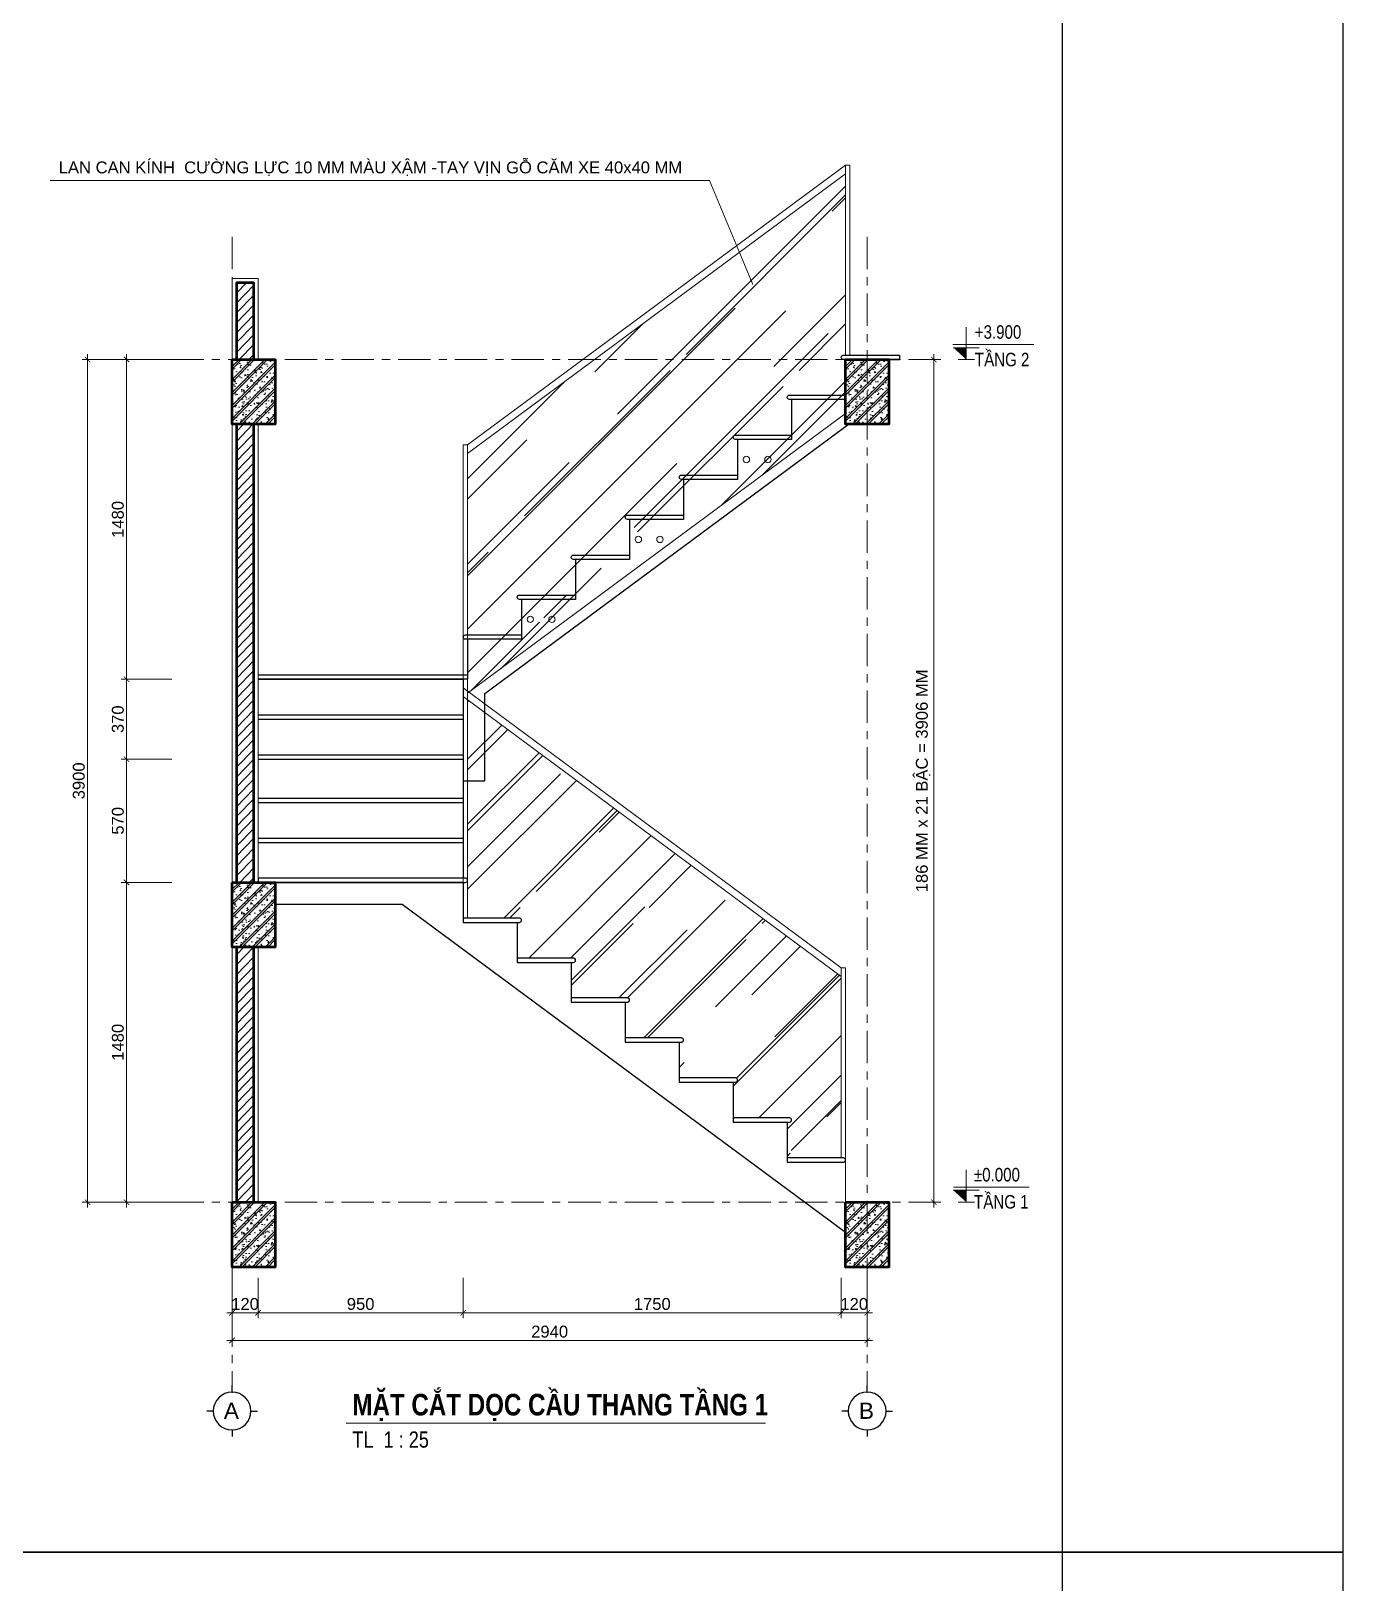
# Model space of a CAD drawing. Header units: millimetres. Extents: x 0 to 84000, y -29700 to 363007.
# Drawn here: x 59707 to 84000, y 147928 to 176658 of the extents above; entities that cross this region are included whole.
import ezdxf

# ---------------------------------------------------------------- set-up
doc = ezdxf.new("R2010")
doc.units = ezdxf.units.MM
doc.linetypes.add('Grid Line', pattern=[10.5, 6, -1.5, 1.5, -1.5])
for name, color, linetype, lineweight in [('- Blur line', 8, 'Continuous', 13), ('- Border', 7, 'Continuous', 25), ('- Color 251', 251, 'Continuous', 13), ('- Column', 1, 'Continuous', 50), ('- Dims', 8, 'Continuous', 13), ('- Hatch', 251, 'Continuous', 13), ('- Note', 9, 'Continuous', 13), ('- Text thin', 3, 'Continuous', 25), ('- Wall', 1, 'Continuous', 50), ('A-FLOR-LEVL', 51, 'Continuous', 13), ('A-GLAZ', 151, 'Continuous', 18), ('G-ANNO-TTLB', 6, 'Continuous', 13), ('S-GRID', 1, 'Continuous', 13), ('S-GRID-IDEN', 1, 'Continuous', 25)]:
    doc.layers.add(name, color=color, linetype=linetype, lineweight=lineweight)
doc.layers.add('G-ANNO-NPLT', color=191, linetype='Continuous', plot=False)
doc.styles.add('Arial', font='arial.ttf')
doc.styles.add('Arial_1', font='arial.ttf', dxfattribs={"width": 0.8, "height": 125})
doc.styles.add('Arial_2', font='arial.ttf', dxfattribs={"width": 0.8, "height": 125})
doc.styles.add('Arial_4', font='arial.ttf', dxfattribs={"width": 0.8, "height": 3})
doc.styles.add('Arial_B_4', font='arialbd.ttf', dxfattribs={"width": 0.8, "height": 4})
doc.styles.add('R-Arial', font='arial.ttf')
doc.dimstyles.new('SC-25-100', dxfattribs={"dimtxt": 220, "dimasz": 100, "dimexe": 100, "dimexo": 200, "dimgap": 50, "dimtad": 1, "dimdec": 0, "dimlfac": 0.25, "dimzin": 0, "dimdsep": 46, "dimtxsty": 'R-Arial', "dimblk": 'ARCHTICK', "dimcen": 0.5, "dimdle": 100, "dimclrd": 256, "dimclre": 256, "dimclrt": 4, "dimadec": 0, "dimazin": 0, "dimtfac": 1, "dimtdec": 0, "dimtix": 1, "dimtmove": 0, "dimatfit": 3, "dimfxl": 1, "dimtolj": 1, "dimtzin": 0, "dimlwd": -1, "dimlwe": -1, "dimarcsym": 0})

# ---------------------------------------------------------------- blocks, each defined once
blk = doc.blocks.new('Grid - Gird_A3-A4-1669209-CD_MẶT ĐỨNG TRỤC C-A')
at = {"layer": 'S-GRID-IDEN'}
for p, q in [((-3520, -1552), (-3520, -1492)), ((-3695, -1727), (-3755, -1727)), ((-3345, -1727), (-3285, -1727)), ((-3520, -1902), (-3520, -1962))]:
    blk.add_line(p, q, dxfattribs=at)
blk.add_circle((-3520, -1727), 175, dxfattribs=at)
blk = doc.blocks.new('_ArchTick')
at = {"color": 0, "linetype": 'ByBlock', "const_width": 0.15}
blk.add_lwpolyline([(-0.5, -0.5), (0.5, 0.5)], dxfattribs=at)
blk = doc.blocks.new('*D371')
at = {"layer": '- Dims', "ltscale": 100, "transparency": 16777216}
for p, q in [((60754, 170677), (60754, 154877)), ((62316, 170577), (60654, 170577)), ((62316, 154977), (60654, 154977))]:
    blk.add_line(p, q, dxfattribs=at)
at = {"layer": 'Defpoints', "color": 0, "ltscale": 100, "transparency": 16777216}
for p in [(62516, 170577), (60754, 154977), (62516, 154977)]:
    blk.add_point(p, dxfattribs=at)
at = {"layer": '- Dims', "ltscale": 100, "transparency": 16777216, "xscale": 100, "yscale": 100, "zscale": 100}
for p, rotation in [((60754, 170577), 90), ((60754, 154977), 270)]:
    blk.add_blockref('_ArchTick', p, dxfattribs=dict(at, rotation=rotation))
at = {"layer": '- Dims', "color": 4, "ltscale": 100, "transparency": 16777216, "insert": (60592, 162777), "char_height": 220, "attachment_point": 5, "rotation": 90, "style": 'R-Arial'}
blk.add_mtext('\\A1;3900', dxfattribs=at)
blk = doc.blocks.new('Level - PVI_Level Head _0-1961362-CD_MẶT ĐỨNG TRỤC C-A')
at = {"layer": 'A-FLOR-LEVL'}
blk.add_hatch(color=256, dxfattribs=at).paths.add_polyline_path([(5080, 0), (4960, 110), (5080, 110)])
for p, q in [((5080, 0), (5080, 300)), ((4960, 110), (5200, 110)), ((4963, 140), (5663, 140)), ((5005, 0), (5155, 0))]:
    blk.add_line(p, q, dxfattribs=at)
blk = doc.blocks.new('Level - PVI_Level Head-1669212-CD_MẶT ĐỨNG TRỤC C-A')
at = {"layer": 'A-FLOR-LEVL'}
blk.add_hatch(color=256, dxfattribs=at).paths.add_polyline_path([(5080, -618), (4960, -508), (5080, -508)])
for p, q in [((5080, -618), (5080, -318)), ((4954, -478), (5704, -478)), ((4960, -508), (5200, -508)), ((5005, -618), (5155, -618))]:
    blk.add_line(p, q, dxfattribs=at)
blk = doc.blocks.new('*D372')
at = {"layer": '- Dims', "ltscale": 100, "transparency": 16777216}
for p, q in [((62316, 160897), (61377, 160897)), ((61477, 154877), (61477, 160997)), ((62316, 154977), (61377, 154977))]:
    blk.add_line(p, q, dxfattribs=at)
at = {"layer": 'Defpoints', "color": 0, "ltscale": 100, "transparency": 16777216}
for p in [(61477, 160897), (62516, 160897), (62516, 154977)]:
    blk.add_point(p, dxfattribs=at)
at = {"layer": '- Dims', "ltscale": 100, "transparency": 16777216, "xscale": 100, "yscale": 100, "zscale": 100}
for p, rotation in [((61477, 160897), 90), ((61477, 154977), 270)]:
    blk.add_blockref('_ArchTick', p, dxfattribs=dict(at, rotation=rotation))
at = {"layer": '- Dims', "color": 4, "ltscale": 100, "transparency": 16777216, "insert": (61315, 157937), "char_height": 220, "attachment_point": 5, "rotation": 90, "style": 'R-Arial'}
blk.add_mtext('\\A1;1480', dxfattribs=at)
blk = doc.blocks.new('*D373')
at = {"layer": '- Dims', "ltscale": 100, "transparency": 16777216}
for p, q in [((61477, 160797), (61477, 163277)), ((62316, 163177), (61377, 163177)), ((62316, 160897), (61377, 160897))]:
    blk.add_line(p, q, dxfattribs=at)
at = {"layer": 'Defpoints', "color": 0, "ltscale": 100, "transparency": 16777216}
for p in [(61477, 163177), (62516, 163177), (62516, 160897)]:
    blk.add_point(p, dxfattribs=at)
at = {"layer": '- Dims', "ltscale": 100, "transparency": 16777216, "xscale": 100, "yscale": 100, "zscale": 100}
for p, rotation in [((61477, 163177), 90), ((61477, 160897), 270)]:
    blk.add_blockref('_ArchTick', p, dxfattribs=dict(at, rotation=rotation))
at = {"layer": '- Dims', "color": 4, "ltscale": 100, "transparency": 16777216, "insert": (61315, 162037), "char_height": 220, "attachment_point": 5, "rotation": 90, "style": 'R-Arial'}
blk.add_mtext('\\A1;570', dxfattribs=at)
blk = doc.blocks.new('*D374')
at = {"layer": '- Dims', "ltscale": 100, "transparency": 16777216}
for p, q in [((62316, 164657), (61377, 164657)), ((61477, 163077), (61477, 164757)), ((62316, 163177), (61377, 163177))]:
    blk.add_line(p, q, dxfattribs=at)
at = {"layer": 'Defpoints', "color": 0, "ltscale": 100, "transparency": 16777216}
for p in [(61477, 164657), (62516, 164657), (62516, 163177)]:
    blk.add_point(p, dxfattribs=at)
at = {"layer": '- Dims', "ltscale": 100, "transparency": 16777216, "xscale": 100, "yscale": 100, "zscale": 100}
for p, rotation in [((61477, 164657), 90), ((61477, 163177), 270)]:
    blk.add_blockref('_ArchTick', p, dxfattribs=dict(at, rotation=rotation))
at = {"layer": '- Dims', "color": 4, "ltscale": 100, "transparency": 16777216, "insert": (61315, 163917), "char_height": 220, "attachment_point": 5, "rotation": 90, "style": 'R-Arial'}
blk.add_mtext('\\A1;370', dxfattribs=at)
blk = doc.blocks.new('*D375')
at = {"layer": '- Dims', "ltscale": 100, "transparency": 16777216}
for p, q in [((61477, 164557), (61477, 170677)), ((62316, 170577), (61377, 170577)), ((62316, 164657), (61377, 164657))]:
    blk.add_line(p, q, dxfattribs=at)
at = {"layer": 'Defpoints', "color": 0, "ltscale": 100, "transparency": 16777216}
for p in [(61477, 170577), (62516, 170577), (62516, 164657)]:
    blk.add_point(p, dxfattribs=at)
at = {"layer": '- Dims', "ltscale": 100, "transparency": 16777216, "xscale": 100, "yscale": 100, "zscale": 100}
for p, rotation in [((61477, 170577), 90), ((61477, 164657), 270)]:
    blk.add_blockref('_ArchTick', p, dxfattribs=dict(at, rotation=rotation))
at = {"layer": '- Dims', "color": 4, "ltscale": 100, "transparency": 16777216, "insert": (61315, 167617), "char_height": 220, "attachment_point": 5, "rotation": 90, "style": 'R-Arial'}
blk.add_mtext('\\A1;1480', dxfattribs=at)
blk = doc.blocks.new('*D376')
at = {"layer": '- Dims', "ltscale": 100, "transparency": 16777216}
for p, q in [((76423, 170677), (76423, 154877)), ((75990, 170577), (76523, 170577)), ((75990, 154977), (76523, 154977))]:
    blk.add_line(p, q, dxfattribs=at)
at = {"layer": 'Defpoints', "color": 0, "ltscale": 100, "transparency": 16777216}
for p in [(75790, 170577), (75790, 154977), (76423, 154977)]:
    blk.add_point(p, dxfattribs=at)
at = {"layer": '- Dims', "ltscale": 100, "transparency": 16777216, "xscale": 100, "yscale": 100, "zscale": 100}
for p, rotation in [((76423, 170577), 90), ((76423, 154977), 270)]:
    blk.add_blockref('_ArchTick', p, dxfattribs=dict(at, rotation=rotation))
at = {"layer": '- Dims', "color": 4, "ltscale": 100, "transparency": 16777216, "insert": (76226, 162777), "char_height": 220, "attachment_point": 5, "rotation": 90, "style": 'R-Arial'}
blk.add_mtext('\\A1;186 MM x 21 BẬC = 3906 MM', dxfattribs=at)
blk = doc.blocks.new('*D377')
at = {"layer": '- Dims', "ltscale": 100, "transparency": 16777216}
for p, q in [((63430, 153577), (63430, 152830)), ((63910, 153577), (63910, 152830)), ((63430, 152930), (63330, 152930)), ((63430, 152930), (63910, 152930)), ((63910, 152930), (64010, 152930))]:
    blk.add_line(p, q, dxfattribs=at)
at = {"layer": 'Defpoints', "color": 0, "ltscale": 100, "transparency": 16777216}
for p in [(63430, 153777), (63910, 153777), (63910, 152930)]:
    blk.add_point(p, dxfattribs=at)
at = {"layer": '- Dims', "ltscale": 100, "transparency": 16777216, "xscale": 100, "yscale": 100, "zscale": 100}
blk.add_blockref('_ArchTick', (63430, 152930), dxfattribs=at)
at = {"layer": '- Dims', "ltscale": 100, "transparency": 16777216, "xscale": 100, "yscale": 100, "zscale": 100, "rotation": 180}
blk.add_blockref('_ArchTick', (63910, 152930), dxfattribs=at)
at = {"layer": '- Dims', "color": 4, "ltscale": 100, "transparency": 16777216, "insert": (63670, 153092), "char_height": 220, "attachment_point": 5, "style": 'R-Arial'}
blk.add_mtext('\\A1;120', dxfattribs=at)
blk = doc.blocks.new('*D378')
at = {"layer": '- Dims', "ltscale": 100, "transparency": 16777216}
for p, q in [((63910, 153577), (63910, 152830)), ((67710, 153577), (67710, 152830)), ((63810, 152930), (67810, 152930))]:
    blk.add_line(p, q, dxfattribs=at)
at = {"layer": 'Defpoints', "color": 0, "ltscale": 100, "transparency": 16777216}
for p in [(63910, 153777), (67710, 153777), (67710, 152930)]:
    blk.add_point(p, dxfattribs=at)
at = {"layer": '- Dims', "ltscale": 100, "transparency": 16777216, "xscale": 100, "yscale": 100, "zscale": 100, "rotation": 180}
blk.add_blockref('_ArchTick', (63910, 152930), dxfattribs=at)
at = {"layer": '- Dims', "ltscale": 100, "transparency": 16777216, "xscale": 100, "yscale": 100, "zscale": 100}
blk.add_blockref('_ArchTick', (67710, 152930), dxfattribs=at)
at = {"layer": '- Dims', "color": 4, "ltscale": 100, "transparency": 16777216, "insert": (65810, 153092), "char_height": 220, "attachment_point": 5, "style": 'R-Arial'}
blk.add_mtext('\\A1;950', dxfattribs=at)
blk = doc.blocks.new('*D379')
at = {"layer": '- Dims', "ltscale": 100, "transparency": 16777216}
for p, q in [((67710, 153577), (67710, 152830)), ((74710, 153577), (74710, 152830)), ((67610, 152930), (74810, 152930))]:
    blk.add_line(p, q, dxfattribs=at)
at = {"layer": 'Defpoints', "color": 0, "ltscale": 100, "transparency": 16777216}
for p in [(67710, 153777), (74710, 153777), (74710, 152930)]:
    blk.add_point(p, dxfattribs=at)
at = {"layer": '- Dims', "ltscale": 100, "transparency": 16777216, "xscale": 100, "yscale": 100, "zscale": 100, "rotation": 180}
blk.add_blockref('_ArchTick', (67710, 152930), dxfattribs=at)
at = {"layer": '- Dims', "ltscale": 100, "transparency": 16777216, "xscale": 100, "yscale": 100, "zscale": 100}
blk.add_blockref('_ArchTick', (74710, 152930), dxfattribs=at)
at = {"layer": '- Dims', "color": 4, "ltscale": 100, "transparency": 16777216, "insert": (71210, 153092), "char_height": 220, "attachment_point": 5, "style": 'R-Arial'}
blk.add_mtext('\\A1;1750', dxfattribs=at)
blk = doc.blocks.new('*D380')
at = {"layer": '- Dims', "ltscale": 100, "transparency": 16777216}
for p, q in [((63430, 153577), (63430, 152318)), ((75190, 153577), (75190, 152318)), ((63330, 152418), (75290, 152418))]:
    blk.add_line(p, q, dxfattribs=at)
at = {"layer": 'Defpoints', "color": 0, "ltscale": 100, "transparency": 16777216}
for p in [(63430, 153777), (75190, 153777), (75190, 152418)]:
    blk.add_point(p, dxfattribs=at)
at = {"layer": '- Dims', "ltscale": 100, "transparency": 16777216, "xscale": 100, "yscale": 100, "zscale": 100, "rotation": 180}
blk.add_blockref('_ArchTick', (63430, 152418), dxfattribs=at)
at = {"layer": '- Dims', "ltscale": 100, "transparency": 16777216, "xscale": 100, "yscale": 100, "zscale": 100}
blk.add_blockref('_ArchTick', (75190, 152418), dxfattribs=at)
at = {"layer": '- Dims', "color": 4, "ltscale": 100, "transparency": 16777216, "insert": (69310, 152580), "char_height": 220, "attachment_point": 5, "style": 'R-Arial'}
blk.add_mtext('\\A1;2940', dxfattribs=at)
blk = doc.blocks.new('*D381')
at = {"layer": '- Dims', "ltscale": 100, "transparency": 16777216}
for p, q in [((74710, 153577), (74710, 152830)), ((75190, 153307), (75190, 152830)), ((74710, 152930), (74610, 152930)), ((74710, 152930), (75190, 152930)), ((75190, 152930), (75290, 152930))]:
    blk.add_line(p, q, dxfattribs=at)
at = {"layer": 'Defpoints', "color": 0, "ltscale": 100, "transparency": 16777216}
for p in [(74710, 153777), (75190, 153507), (75190, 152930)]:
    blk.add_point(p, dxfattribs=at)
at = {"layer": '- Dims', "ltscale": 100, "transparency": 16777216, "xscale": 100, "yscale": 100, "zscale": 100}
blk.add_blockref('_ArchTick', (74710, 152930), dxfattribs=at)
at = {"layer": '- Dims', "ltscale": 100, "transparency": 16777216, "xscale": 100, "yscale": 100, "zscale": 100, "rotation": 180}
blk.add_blockref('_ArchTick', (75190, 152930), dxfattribs=at)
at = {"layer": '- Dims', "color": 4, "ltscale": 100, "transparency": 16777216, "insert": (74950, 153092), "char_height": 220, "attachment_point": 5, "style": 'R-Arial'}
blk.add_mtext('\\A1;120', dxfattribs=at)

msp = doc.modelspace()

# ---------------------------------------------------------------- hatches: boundary and pattern name
at = {"layer": '- Blur line'}
h = msp.add_hatch(dxfattribs=at)
h.set_pattern_fill('CHAU-02', color=256, scale=40, angle=270, style=0, pattern_type=2)
h.set_pattern_definition([(320, (2235893.86, -211750.5), (-25.100854, -286.904073), [30, -330]), (265, (2235893.86, -211750.5), (300.876853, 55.500533), [24, -264]), (10.4514, (2235891.77, -211774.42), (275.775817, -231.403753), [25.496076, -280.456845]), (316.1842, (2235973.86, -211750.5), (-66.207606, -426.89642), [45, -495]), (6.6356, (2235968.34, -211786.1), (389.64715, -373.86508), [38.244115, -420.6852]), (261.1842, (2235973.86, -211750.5), (389.64744, -373.86478), [36, -396]), (291, (2235953.86, -211790.5), (-161.047556, -238.76282), [30, -330]), (136, (2235953.86, -211790.5), (-146.215924, -268.75285), [24, -264]), (341.4514, (2235940.44, -211810.4), (129.0122, -336.08905), [25.496076, -280.456845]), (337.5, (2235893.86, -211750.51), (117.7497847, 62.3664733), [0, -260.8, 0, -268, 0, -265]), (274.5, (2235893.86, -211750.51), (152.041275, -113.34037), [0, -152.8, 0, -254.8, 0, -101]), (237.5, (2235893.86, -211661.31), (-9.0219487, -213.5289745), [0, -100, 0, -312, 0, -414]), (227.5, (2235893.86, -211621.31), (40.041993, -233.274468), [0, -130, 0, -207.2, 0, -294]), (225, (2235893.86, -211750.51), (120.208153, -120.208153), []), (225, (2235942.86, -211750.51), (120.208153, -120.208153), [])])
h.paths.add_polyline_path([(64229.8, 169377.4), (63429.8, 169377.4), (63429.8, 170577.4), (64229.8, 170577.4)])
h = msp.add_hatch(dxfattribs=at)
h.set_pattern_fill('CHAU-02', color=256, scale=40, angle=270, style=0, pattern_type=2)
h.set_pattern_definition([(320, (2247253.86, -211750.5), (-25.100854, -286.904073), [30, -330]), (265, (2247253.86, -211750.5), (300.876853, 55.500533), [24, -264]), (10.4514, (2247251.77, -211774.42), (275.775817, -231.403753), [25.496076, -280.456845]), (316.1842, (2247333.86, -211750.5), (-66.207606, -426.89642), [45, -495]), (6.6356, (2247328.34, -211786.1), (389.64715, -373.86508), [38.244115, -420.6852]), (261.1842, (2247333.86, -211750.5), (389.64744, -373.86478), [36, -396]), (291, (2247313.86, -211790.5), (-161.047556, -238.76282), [30, -330]), (136, (2247313.86, -211790.5), (-146.215924, -268.75285), [24, -264]), (341.4514, (2247300.44, -211810.4), (129.0122, -336.08905), [25.496076, -280.456845]), (337.5, (2247253.86, -211750.51), (117.7497847, 62.3664733), [0, -260.8, 0, -268, 0, -265]), (274.5, (2247253.86, -211750.51), (152.041275, -113.34037), [0, -152.8, 0, -254.8, 0, -101]), (237.5, (2247253.86, -211661.31), (-9.0219487, -213.5289745), [0, -100, 0, -312, 0, -414]), (227.5, (2247253.86, -211621.31), (40.041993, -233.274468), [0, -130, 0, -207.2, 0, -294]), (225, (2247253.86, -211750.51), (120.208153, -120.208153), []), (225, (2247302.86, -211750.51), (120.208153, -120.208153), [])])
h.paths.add_polyline_path([(75589.8, 169377.4), (74789.8, 169377.4), (74789.8, 170577.4), (75589.8, 170577.4)])
h = msp.add_hatch(dxfattribs=at)
h.set_pattern_fill('CHAU-02', color=256, scale=40, angle=270, style=0, pattern_type=2)
h.set_pattern_definition([(320, (2235893.86, -221430.5), (-25.100854, -286.904073), [30, -330]), (265, (2235893.86, -221430.5), (300.876853, 55.500533), [24, -264]), (10.4514, (2235891.77, -221454.42), (275.775817, -231.403753), [25.496076, -280.456845]), (316.1842, (2235973.86, -221430.5), (-66.207606, -426.89642), [45, -495]), (6.6356, (2235968.34, -221466.1), (389.64715, -373.86508), [38.244115, -420.6852]), (261.1842, (2235973.86, -221430.5), (389.64744, -373.86478), [36, -396]), (291, (2235953.86, -221470.5), (-161.047556, -238.76282), [30, -330]), (136, (2235953.86, -221470.5), (-146.215924, -268.75285), [24, -264]), (341.4514, (2235940.44, -221490.4), (129.0122, -336.08905), [25.496076, -280.456845]), (337.5, (2235893.86, -221430.51), (117.7497847, 62.3664733), [0, -260.8, 0, -268, 0, -265]), (274.5, (2235893.86, -221430.51), (152.041275, -113.34037), [0, -152.8, 0, -254.8, 0, -101]), (237.5, (2235893.86, -221341.31), (-9.0219487, -213.5289745), [0, -100, 0, -312, 0, -414]), (227.5, (2235893.86, -221301.31), (40.041993, -233.274468), [0, -130, 0, -207.2, 0, -294]), (225, (2235893.86, -221430.51), (120.208153, -120.208153), []), (225, (2235942.86, -221430.51), (120.208153, -120.208153), [])])
h.paths.add_polyline_path([(64229.8, 159697.4), (63429.8, 159697.4), (63429.8, 160897.4), (64229.8, 160897.4)])
h = msp.add_hatch(dxfattribs=at)
h.set_pattern_fill('CHAU-02', color=256, scale=40, angle=270, style=0, pattern_type=2)
h.set_pattern_definition([(320, (2235893.86, -227350.5), (-25.100854, -286.904073), [30, -330]), (265, (2235893.86, -227350.5), (300.876853, 55.500533), [24, -264]), (10.4514, (2235891.77, -227374.42), (275.775817, -231.403753), [25.496076, -280.456845]), (316.1842, (2235973.86, -227350.5), (-66.207606, -426.89642), [45, -495]), (6.6356, (2235968.34, -227386.1), (389.64715, -373.86508), [38.244115, -420.6852]), (261.1842, (2235973.86, -227350.5), (389.64744, -373.86478), [36, -396]), (291, (2235953.86, -227390.5), (-161.047556, -238.76282), [30, -330]), (136, (2235953.86, -227390.5), (-146.215924, -268.75285), [24, -264]), (341.4514, (2235940.44, -227410.4), (129.0122, -336.08905), [25.496076, -280.456845]), (337.5, (2235893.86, -227350.51), (117.7497847, 62.3664733), [0, -260.8, 0, -268, 0, -265]), (274.5, (2235893.86, -227350.51), (152.041275, -113.34037), [0, -152.8, 0, -254.8, 0, -101]), (237.5, (2235893.86, -227261.31), (-9.0219487, -213.5289745), [0, -100, 0, -312, 0, -414]), (227.5, (2235893.86, -227221.31), (40.041993, -233.274468), [0, -130, 0, -207.2, 0, -294]), (225, (2235893.86, -227350.51), (120.208153, -120.208153), []), (225, (2235942.86, -227350.51), (120.208153, -120.208153), [])])
h.paths.add_polyline_path([(64229.8, 153777.4), (63429.8, 153777.4), (63429.8, 154977.4), (64229.8, 154977.4)])
h = msp.add_hatch(dxfattribs=at)
h.set_pattern_fill('CHAU-02', color=256, scale=40, angle=270, style=0, pattern_type=2)
h.set_pattern_definition([(320, (2247253.86, -227350.5), (-25.100854, -286.904073), [30, -330]), (265, (2247253.86, -227350.5), (300.876853, 55.500533), [24, -264]), (10.4514, (2247251.77, -227374.42), (275.775817, -231.403753), [25.496076, -280.456845]), (316.1842, (2247333.86, -227350.5), (-66.207606, -426.89642), [45, -495]), (6.6356, (2247328.34, -227386.1), (389.64715, -373.86508), [38.244115, -420.6852]), (261.1842, (2247333.86, -227350.5), (389.64744, -373.86478), [36, -396]), (291, (2247313.86, -227390.5), (-161.047556, -238.76282), [30, -330]), (136, (2247313.86, -227390.5), (-146.215924, -268.75285), [24, -264]), (341.4514, (2247300.44, -227410.4), (129.0122, -336.08905), [25.496076, -280.456845]), (337.5, (2247253.86, -227350.51), (117.7497847, 62.3664733), [0, -260.8, 0, -268, 0, -265]), (274.5, (2247253.86, -227350.51), (152.041275, -113.34037), [0, -152.8, 0, -254.8, 0, -101]), (237.5, (2247253.86, -227261.31), (-9.0219487, -213.5289745), [0, -100, 0, -312, 0, -414]), (227.5, (2247253.86, -227221.31), (40.041993, -233.274468), [0, -130, 0, -207.2, 0, -294]), (225, (2247253.86, -227350.51), (120.208153, -120.208153), []), (225, (2247302.86, -227350.51), (120.208153, -120.208153), [])])
h.paths.add_polyline_path([(75589.8, 153777.4), (74789.8, 153777.4), (74789.8, 154977.4), (75589.8, 154977.4)])
at = {"layer": '- Dims'}
h = msp.add_hatch(dxfattribs=at)
h.set_pattern_fill('AR-RROOF', color=256, scale=50, angle=45)
h.paths.add_polyline_path([(74789.8, 169577.4), (74789.8, 174017.4), (67789.8, 168837.4), (67789.8, 164438.2), (67817.4, 164417.8)])
h.paths.add_polyline_path([(71212.7, 167247.4, -1), (71092.7, 167247.4, -1)], flags=16)
h.paths.add_polyline_path([(73212.7, 168727.4, -1), (73092.7, 168727.4, -1)], flags=16)
h.paths.add_polyline_path([(69212.7, 165767.4, -1), (69092.7, 165767.4, -1)], flags=16)
h.paths.add_polyline_path([(69406.9, 159047.4, -1), (69286.9, 159047.4, -1)], flags=16)
h.paths.add_polyline_path([(73406.9, 156087.4, -1), (73286.9, 156087.4, -1)], flags=16)
h.paths.add_polyline_path([(74709.8, 154977.4), (74306.4, 154977.4), (74709.8, 154678.9)])
edge = h.paths.add_edge_path()
edge.add_line((70749.8, 158677.4), (70709.8, 158677.4))
edge.add_line((70709.8, 158677.4), (70709.8, 158017.4))
edge.add_line((70709.8, 158017.4), (71749.8, 158017.4))
edge.add_arc((71749.8, 157977.4), 40, -90, 90, ccw=False)
edge.add_line((71749.8, 157937.4), (71709.8, 157937.4))
edge.add_line((71709.8, 157937.4), (71709.8, 157277.4))
edge.add_line((71709.8, 157277.4), (72749.8, 157277.4))
edge.add_arc((72749.8, 157237.4), 40, -90, 90, ccw=False)
edge.add_line((72749.8, 157197.4), (72709.8, 157197.4))
edge.add_line((72709.8, 157197.4), (72709.8, 156537.4))
edge.add_line((72709.8, 156537.4), (73749.8, 156537.4))
edge.add_arc((73749.8, 156497.4), 40, -90, 90, ccw=False)
edge.add_line((73749.8, 156457.4), (73709.8, 156457.4))
edge.add_line((73709.8, 156457.4), (73709.8, 155717.4))
edge.add_line((73709.8, 155717.4), (74709.8, 155717.4))
edge.add_line((74709.8, 155717.4), (74709.8, 159157.4))
edge.add_line((74709.8, 159157.4), (67789.8, 164278.2))
edge.add_line((67789.8, 164278.2), (67789.8, 160237.4))
edge.add_line((67789.8, 160237.4), (68749.8, 160237.4))
edge.add_arc((68749.8, 160197.4), 40, -90, 90, ccw=False)
edge.add_line((68749.8, 160157.4), (68709.8, 160157.4))
edge.add_line((68709.8, 160157.4), (68709.8, 159497.4))
edge.add_line((68709.8, 159497.4), (69749.8, 159497.4))
edge.add_arc((69749.8, 159457.4), 40, -90, 90, ccw=False)
edge.add_line((69749.8, 159417.4), (69709.8, 159417.4))
edge.add_line((69709.8, 159417.4), (69709.8, 158757.4))
edge.add_line((69709.8, 158757.4), (70749.8, 158757.4))
edge.add_arc((70749.8, 158717.4), 40, -90, 90, ccw=False)
at = {"layer": '- Hatch', "ltscale": 100}
h = msp.add_hatch(dxfattribs=at)
h.set_pattern_fill('ANSI31', color=256, scale=40, angle=1)
h.paths.add_polyline_path([(63509.8, 170577.4), (63829.8, 170577.4), (63829.8, 171997.9), (63509.8, 171997.9)])
h.paths.add_polyline_path([(63509.8, 160897.4), (63829.8, 160897.4), (63829.8, 169377.4), (63509.8, 169377.4)])
h.paths.add_polyline_path([(63829.8, 159697.4), (63509.8, 159697.4), (63509.8, 154977.4), (63829.8, 154977.4)])

# ---------------------------------------------------------------- linework, layer by layer
at = {"layer": '- Border', "ltscale": 100}
for points in [[(74749.8, 170577.4, -1), (74749.8, 170657.4), (75789.8, 170657.4), (75789.8, 170577.4)], [(73749.8, 169837.4, -1), (73749.8, 169917.4), (74789.8, 169917.4), (74789.8, 169837.4)], [(72749.8, 169097.4, -1), (72749.8, 169177.4), (73789.8, 169177.4), (73789.8, 169097.4)], [(71749.8, 168357.4, -1), (71749.8, 168437.4), (72789.8, 168437.4), (72789.8, 168357.4)], [(70749.8, 167617.4, -1), (70749.8, 167697.4), (71789.8, 167697.4), (71789.8, 167617.4)], [(69749.8, 166877.4, -1), (69749.8, 166957.4), (70789.8, 166957.4), (70789.8, 166877.4)], [(68749.8, 166137.4, -1), (68749.8, 166217.4), (69789.8, 166217.4), (69789.8, 166137.4)], [(67749.8, 165397.4, -1), (67749.8, 165477.4), (68789.8, 165477.4), (68789.8, 165397.4)], [(67749.8, 160897.4, 1), (67749.8, 160977.4), (63909.8, 160977.4), (63909.8, 160897.4)], [(68749.8, 160157.4, 1), (68749.8, 160237.4), (67709.8, 160237.4), (67709.8, 160157.4)], [(69749.8, 159417.4, 1), (69749.8, 159497.4), (68709.8, 159497.4), (68709.8, 159417.4)], [(70749.8, 158677.4, 1), (70749.8, 158757.4), (69709.8, 158757.4), (69709.8, 158677.4)], [(71749.8, 157937.4, 1), (71749.8, 158017.4), (70709.8, 158017.4), (70709.8, 157937.4)], [(72749.8, 157197.4, 1), (72749.8, 157277.4), (71709.8, 157277.4), (71709.8, 157197.4)], [(73749.8, 156457.4, 1), (73749.8, 156537.4), (72709.8, 156537.4), (72709.8, 156457.4)], [(74749.8, 155717.4, 1), (74749.8, 155797.4), (73709.8, 155797.4), (73709.8, 155717.4)]]:
    msp.add_lwpolyline(points, format="xyb", close=True, dxfattribs=at)
for points in [[(74789.8, 170577.4), (74789.8, 169837.4), (73789.8, 169837.4)], [(74789.8, 170577.4), (75789.8, 170577.4)], [(73789.8, 169837.4), (73789.8, 169097.4), (72789.8, 169097.4)], [(67709.8, 162777.4), (68109.8, 162777.4), (68109.8, 164396.6), (74837.4, 169375)], [(72789.8, 169097.4), (72789.8, 168357.4), (71789.8, 168357.4)], [(71789.8, 168357.4), (71789.8, 167617.4), (70789.8, 167617.4)], [(70789.8, 167617.4), (70789.8, 166877.4), (69789.8, 166877.4)], [(69789.8, 166877.4), (69789.8, 166137.4), (68789.8, 166137.4)], [(68789.8, 166137.4), (68789.8, 165397.4), (67789.8, 165397.4)], [(67789.8, 165397.4), (67789.8, 164657.4), (63909.8, 164657.4)], [(63909.8, 164737.4), (67789.8, 164737.4)], [(63909.8, 164657.4), (67709.8, 164657.4)], [(67709.8, 164657.4), (67709.8, 160977.4)], [(63909.8, 163997.4), (67709.8, 163997.4)], [(63909.8, 163917.4), (67709.8, 163917.4)], [(63909.8, 163257.4), (67709.8, 163257.4)], [(63909.8, 163177.4), (67709.8, 163177.4)], [(63909.8, 162457.4), (67709.8, 162457.4)], [(63909.8, 162377.4), (67709.8, 162377.4)], [(63909.8, 161717.4), (67709.8, 161717.4)], [(63909.8, 161637.4), (67709.8, 161637.4)], [(67709.8, 160897.4), (63909.8, 160897.4)], [(63909.8, 160897.4), (67709.8, 160897.4)], [(67709.8, 160897.4), (67709.8, 160157.4), (68709.8, 160157.4)], [(64229.8, 160497.4), (66577.9, 160497.4), (74789.8, 154420.6)], [(68709.8, 160157.4), (68709.8, 159417.4), (69749.8, 159417.4)], [(69709.8, 159417.4), (69709.8, 158677.4), (70709.8, 158677.4)], [(70709.8, 158677.4), (70709.8, 157937.4), (71709.8, 157937.4)], [(71709.8, 157937.4), (71709.8, 157197.4), (72709.8, 157197.4)], [(72709.8, 157197.4), (72709.8, 156457.4), (73709.8, 156457.4)], [(73709.8, 156457.4), (73709.8, 155717.4), (74709.8, 155717.4)]]:
    msp.add_lwpolyline(points, dxfattribs=at)
at = {"layer": '- Color 251', "ltscale": 100}
for points in [[(63909.8, 170577.4), (63909.8, 171917.9)], [(63909.8, 160897.4), (63909.8, 169377.4)], [(63909.8, 157327.8), (63909.8, 159697.4)]]:
    msp.add_lwpolyline(points, dxfattribs=at)
at = {"layer": '- Column', "ltscale": 100}
for points in [[(63429.8, 170577.4), (64229.8, 170577.4), (64229.8, 169377.4), (63429.8, 169377.4)], [(74789.8, 170577.4), (75589.8, 170577.4), (75589.8, 169377.4), (74789.8, 169377.4)], [(63429.8, 160897.4), (64229.8, 160897.4), (64229.8, 159697.4), (63429.8, 159697.4)], [(63429.8, 154977.4), (64229.8, 154977.4), (64229.8, 153777.4), (63429.8, 153777.4)], [(74789.8, 154977.4), (75589.8, 154977.4), (75589.8, 153777.4), (74789.8, 153777.4)]]:
    msp.add_lwpolyline(points, close=True, dxfattribs=at)
at = {"layer": '- Dims', "ltscale": 100}
for points in [[(63909.8, 170577.4), (63909.8, 172077.9), (63429.8, 172077.9), (63429.8, 154897.4)], [(63909.8, 160897.4), (63909.8, 169377.4)], [(63909.8, 154977.4), (63909.8, 159697.4)]]:
    msp.add_lwpolyline(points, dxfattribs=at)
at = {"layer": '- Wall', "ltscale": 100}
for points in [[(63829.8, 170577.4), (63829.8, 171997.9), (63509.8, 171997.9), (63509.8, 170577.4)], [(63509.8, 169377.4), (63509.8, 160897.4)], [(63829.8, 160897.4), (63829.8, 169377.4)], [(63509.8, 159697.4), (63509.8, 154977.4), (63829.8, 154977.4), (63829.8, 159697.4)]]:
    msp.add_lwpolyline(points, dxfattribs=at)
at = {"layer": 'A-FLOR-LEVL', "linetype": 'Grid Line', "ltscale": 100}
for points in [[(76555.2, 170577.4), (61215.5, 170577.4)], [(76555.2, 154977.4), (61215.5, 154977.4)]]:
    msp.add_lwpolyline(points, dxfattribs=at)
at = {"layer": 'A-GLAZ', "ltscale": 100}
for points in [[(67789.8, 168997.4), (74789.8, 174177.4)], [(74789.8, 174177.4), (74869.8, 174177.4)], [(74789.8, 170657.4), (74789.8, 174177.4)], [(74869.8, 174177.4), (74869.8, 170657.4)], [(67789.8, 168837.4), (74789.8, 174017.4)], [(67789.8, 168997.4), (67789.8, 164397.4), (74789.8, 169577.4), (74789.8, 170577.4)], [(67709.8, 168997.4), (67709.8, 164397.4)], [(67789.8, 168997.4), (67709.8, 168997.4)], [(67789.8, 168997.4), (67789.8, 160237.4)], [(67709.8, 160977.4), (67709.8, 164497.4)], [(74709.8, 159317.4), (67709.8, 164497.4)], [(67709.8, 160157.4), (67709.8, 164497.4)], [(74709.8, 159157.4), (67709.8, 164337.4)], [(74709.8, 155797.4), (74709.8, 159317.4)], [(74709.8, 159317.4), (74789.8, 159317.4)], [(74789.8, 159317.4), (74789.8, 154619.7)]]:
    msp.add_lwpolyline(points, dxfattribs=at)
for centre in [(72952.7, 168727.4), (73352.7, 168727.4), (70952.7, 167247.4), (71352.7, 167247.4), (68952.7, 165767.4), (69352.7, 165767.4)]:
    msp.add_circle(centre, 60, dxfattribs=at)
at = {"layer": 'Defpoints'}
msp.add_lwpolyline([(78800, 237600), (78800, 0)], dxfattribs=at)
for points in [[(84000, 178200), (84000, 148500), (42000, 148500), (42000, 178200)], [(84000, 148500), (84000, 118800), (42000, 118800), (42000, 148500)]]:
    msp.add_lwpolyline(points, close=True, dxfattribs=at)
at = {"layer": 'G-ANNO-NPLT', "lineweight": 13}
msp.add_line((65539.6, 150888.5), (73304.8, 150888.5), dxfattribs=at)
at = {"layer": 'S-GRID', "linetype": 'Grid Line', "ltscale": 100}
for points in [[(63429.8, 172849.5), (63429.8, 151448.9)], [(75189.8, 172849.5), (75189.8, 151448.9)]]:
    msp.add_lwpolyline(points, dxfattribs=at)

# ---------------------------------------------------------------- block references
at = {"layer": 'A-FLOR-LEVL', "xscale": 2, "yscale": 2, "zscale": 2}
for name, p in [('Level - PVI_Level Head-1669212-CD_MẶT ĐỨNG TRỤC C-A', (66864.8, 171812.4)), ('Level - PVI_Level Head _0-1961362-CD_MẶT ĐỨNG TRỤC C-A', (66864.8, 154977.4))]:
    msp.add_blockref(name, p, dxfattribs=at)
at = {"layer": 'S-GRID-IDEN', "xscale": -2, "yscale": 2, "zscale": 2}
for p in [(56389.8, 154564.9), (68149.8, 154564.9)]:
    msp.add_blockref('Grid - Gird_A3-A4-1669209-CD_MẶT ĐỨNG TRỤC C-A', p, dxfattribs=at)

# ---------------------------------------------------------------- texts
at = {"layer": '- Text thin', "style": 'R-Arial'}
msp.add_text('LAN CAN KÍNH  CƯỜNG LỰC 10 MM MÀU XẬM -TAY VỊN GỖ CĂM XE 40x40 MM', height=220, dxfattribs=at).set_placement((60219.2, 174023.6))
at = {"layer": 'A-FLOR-LEVL', "char_height": 250, "attachment_point": 1}
for s, insert, width, style in [('+3.900', (77181.9, 171211.6), 1038.987, 'Arial_1'), ('T', (77181.9, 170701.6), 211.645, 'Arial_1'), ('\\fArial|b0|i0|c254|p34|;\\W.8;Ầ', (77356.5, 170701.6), 224.472, 'Arial_2'), ('NG 2', (77541.7, 170701.6), 788.86, 'Arial_1')]:
    msp.add_mtext(s, dxfattribs=dict(at, insert=insert, width=width, style=style))
at = {"layer": 'A-FLOR-LEVL', "lineweight": 25, "char_height": 250, "attachment_point": 1}
for s, insert, width, style in [('±0.000', (77166.2, 155611.6), 1026.16, 'Arial_1'), ('\\fArial|b0|i0|c254|p34|;\\W.8;Ầ', (77340.9, 155109.4), 224.472, 'Arial_2'), ('T', (77166.2, 155109.4), 211.645, 'Arial_1'), ('NG 1', (77526.1, 155109.4), 788.86, 'Arial_1')]:
    msp.add_mtext(s, dxfattribs=dict(at, insert=insert, width=width, style=style))
at = {"layer": 'G-ANNO-TTLB', "attachment_point": 1}
for s, insert, char_height, width, style in [('MẶT CẮT DỌC CẦU THANG TẦNG 1', (65657.8, 151429.4), 400, 8854.798, 'Arial_B_4'), ('TL  1 : 25', (65657.8, 150733.4), 300, 1757.299, 'Arial_4')]:
    msp.add_mtext(s, dxfattribs=dict(at, insert=insert, char_height=char_height, width=width, style=style))
at = {"layer": 'S-GRID-IDEN', "lineweight": 13, "char_height": 300, "attachment_point": 3, "style": 'Arial'}
for s, insert, width in [('A', (63556.5, 151266.6), 223.227), ('B', (75316.5, 151266.6), 295.021)]:
    msp.add_mtext(s, dxfattribs=dict(at, insert=insert, width=width))

# ---------------------------------------------------------------- dimensions: what is measured, and where the dimension line sits
at = {"layer": '- Dims', "ltscale": 100}
for base, p1, p2, picture, middle in [((60754.4, 154977.4), (62516.3, 170577.4), (62516.3, 154977.4), '*D371', (60592, 162777.4)), ((61477.4, 160897.4), (62516.3, 154977.4), (62516.3, 160897.4), '*D372', (61315.1, 157937.4))]:
    dim = msp.add_linear_dim(base=base, p1=p1, p2=p2, angle=90, dimstyle='SC-25-100', dxfattribs=at)
    dim.commit()
    dim.dimension.update_dxf_attribs({"geometry": picture, "text_midpoint": middle})
for base, p1, p2, picture, middle in [((61477.4, 170577.4), (62516.3, 164657.4), (62516.3, 170577.4), '*D375', (61315.1, 167617.4)), ((61477.4, 164657.4), (62516.3, 163177.4), (62516.3, 164657.4), '*D374', (61315, 163917.4)), ((61477.4, 163177.4), (62516.3, 160897.4), (62516.3, 163177.4), '*D373', (61315.1, 162037.4))]:
    dim = msp.add_linear_dim(base=base, p1=p1, p2=p2, angle=90, dimstyle='SC-25-100', override={"dimtmove": 1}, dxfattribs=at)
    dim.commit()
    dim.dimension.update_dxf_attribs({"geometry": picture, "text_midpoint": middle})
dim = msp.add_linear_dim(base=(76423.4, 154977.4), p1=(75789.8, 170577.4), p2=(75789.8, 154977.4), angle=90, text='186 MM x 21 BẬC = 3906 MM', dimstyle='SC-25-100', dxfattribs=at)
dim.commit()
dim.dimension.update_dxf_attribs({"geometry": '*D376', "text_midpoint": (76226, 162777.4)})
for base, p2, picture, middle in [((63909.8, 152929.7), (63909.8, 153777.4), '*D377', (63669.8, 153092)), ((75189.8, 152417.7), (75189.8, 153777.4), '*D380', (69309.8, 152580))]:
    dim = msp.add_linear_dim(base=base, p1=(63429.8, 153777.4), p2=p2, dimstyle='SC-25-100', dxfattribs=at)
    dim.commit()
    dim.dimension.update_dxf_attribs({"geometry": picture, "text_midpoint": middle})
for base, p1, p2, picture, middle in [((67709.8, 152929.7), (63909.8, 153777.4), (67709.8, 153777.4), '*D378', (65809.8, 153092)), ((74709.8, 152929.7), (67709.8, 153777.4), (74709.8, 153777.4), '*D379', (71209.8, 153092)), ((75189.8, 152929.7), (74709.8, 153777.4), (75189.8, 153506.6), '*D381', (74949.8, 153092))]:
    dim = msp.add_linear_dim(base=base, p1=p1, p2=p2, dimstyle='SC-25-100', override={"dimtmove": 1}, dxfattribs=at)
    dim.commit()
    dim.dimension.update_dxf_attribs({"geometry": picture, "text_midpoint": middle})

# ---------------------------------------------------------------- leaders
at = {"layer": '- Note', "ltscale": 100}
msp.add_leader([(73074, 171965.6), (72271, 173891.6), (60063, 173891.6)], dimstyle='SC-25-100', override={"dimgap": 50, "dimtad": 0}, dxfattribs=at)

doc.saveas('drawing.dxf')
